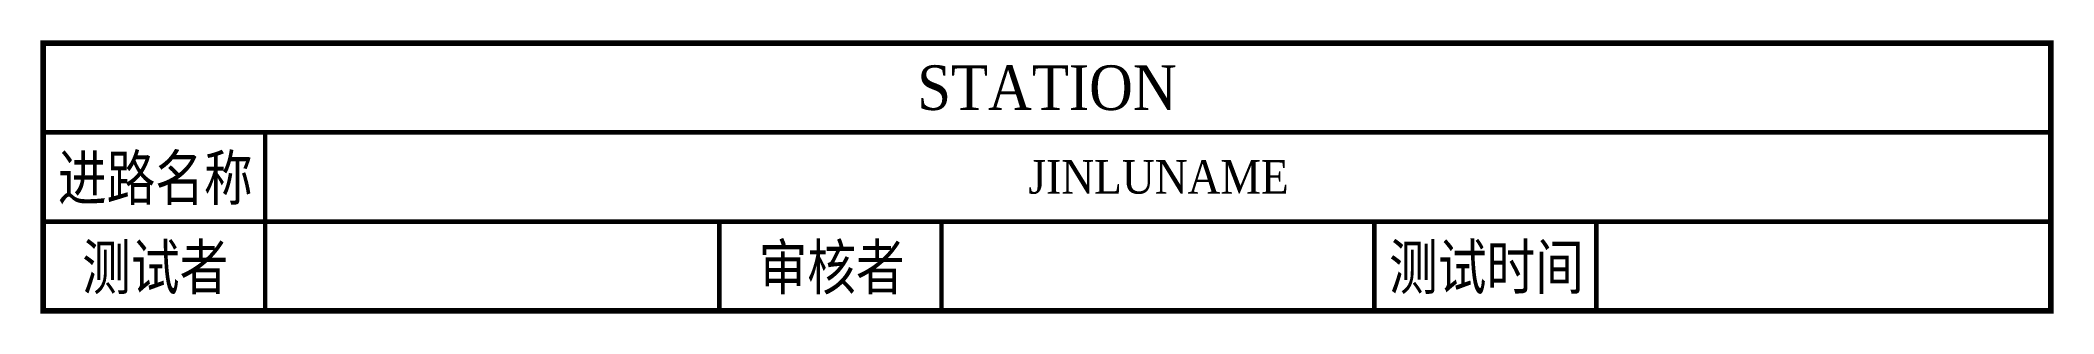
# Model space of a CAD drawing. Extents: x -180 to 0, y 0 to 24.
import ezdxf
from ezdxf.enums import TextEntityAlignment as Align

# ---------------------------------------------------------------- set-up
doc = ezdxf.new("R2010")
doc.units = 0
doc.layers.get('0').update_dxf_attribs({"linetype": 'CONTINUOUS'})
doc.styles.add('CHINESE', font='TIMES.TTF', dxfattribs={"width": 0.9})

msp = doc.modelspace()

# ---------------------------------------------------------------- linework, layer by layer
at = {"const_width": 0.5}
msp.add_lwpolyline([(-180, 0), (0, 0), (0, 24), (-180, 24)], close=True, dxfattribs=at)
at = {"const_width": 0.4}
for points in [[(0, 16), (-180, 16)], [(-160.09, 16), (-160.09, 0)], [(0, 8), (-180, 8)], [(-119.37, 8), (-119.37, 0)], [(-99.46, 8), (-99.46, 0)], [(-60.66, 8), (-60.66, 0)], [(-40.75, 8), (-40.75, 0)]]:
    msp.add_lwpolyline(points, dxfattribs=at)

# ---------------------------------------------------------------- texts
at = {"color": 7, "style": 'CHINESE', "width": 0.8}
for s, p in [('进路名称', (-169.94, 12)), ('测试者', (-169.94, 4)), ('审核者', (-109.31, 4)), ('测试时间', (-50.6, 4))]:
    msp.add_text(s, height=4, dxfattribs=at).set_placement(p, align=Align.MIDDLE)
at = {"linetype": 'Continuous', "style": 'CHINESE', "width": 0.9}
for tag, text, height, p in [('STATION', 'station', 4, (-90, 20)), ('JINLUNAME', 'jinluname', 3, (-80, 12))]:
    msp.add_attdef(tag, text=text, height=height, dxfattribs=at).set_placement(p, align=Align.MIDDLE)

doc.saveas('drawing.dxf')
